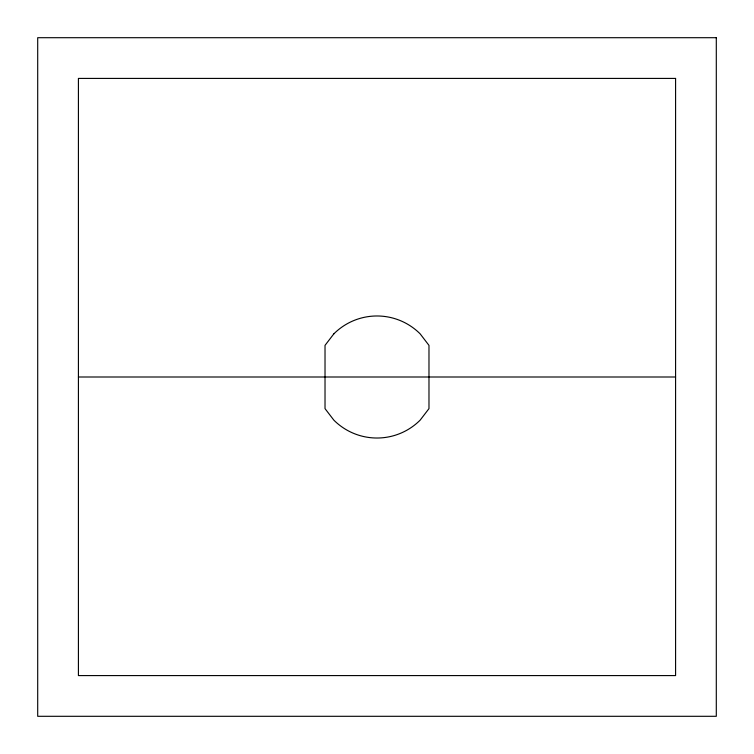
<?xml version="1.0" encoding="UTF-8"?>
<svg xmlns="http://www.w3.org/2000/svg" width="754" height="754" viewBox="0 0 754 754"><rect width="100%" height="100%" fill="white"/><g stroke="black" fill="none" stroke-linecap="round" stroke-linejoin="round"><path stroke-width="1.13" d="M78.416 377L675.584 377M333.852 333.852L325.021 345.37L325.021 408.63L333.852 420.148A61.017 61.017 0 0 0 420.148 420.148L428.979 408.63L428.979 345.37L420.148 333.852A61.017 61.017 0 0 0 333.852 333.852M716.3 37.7L37.7 37.7L37.7 716.3L716.3 716.3L716.3 37.7M675.584 78.416L78.416 78.416L78.416 675.584L675.584 675.584L675.584 78.416"/></g></svg>
